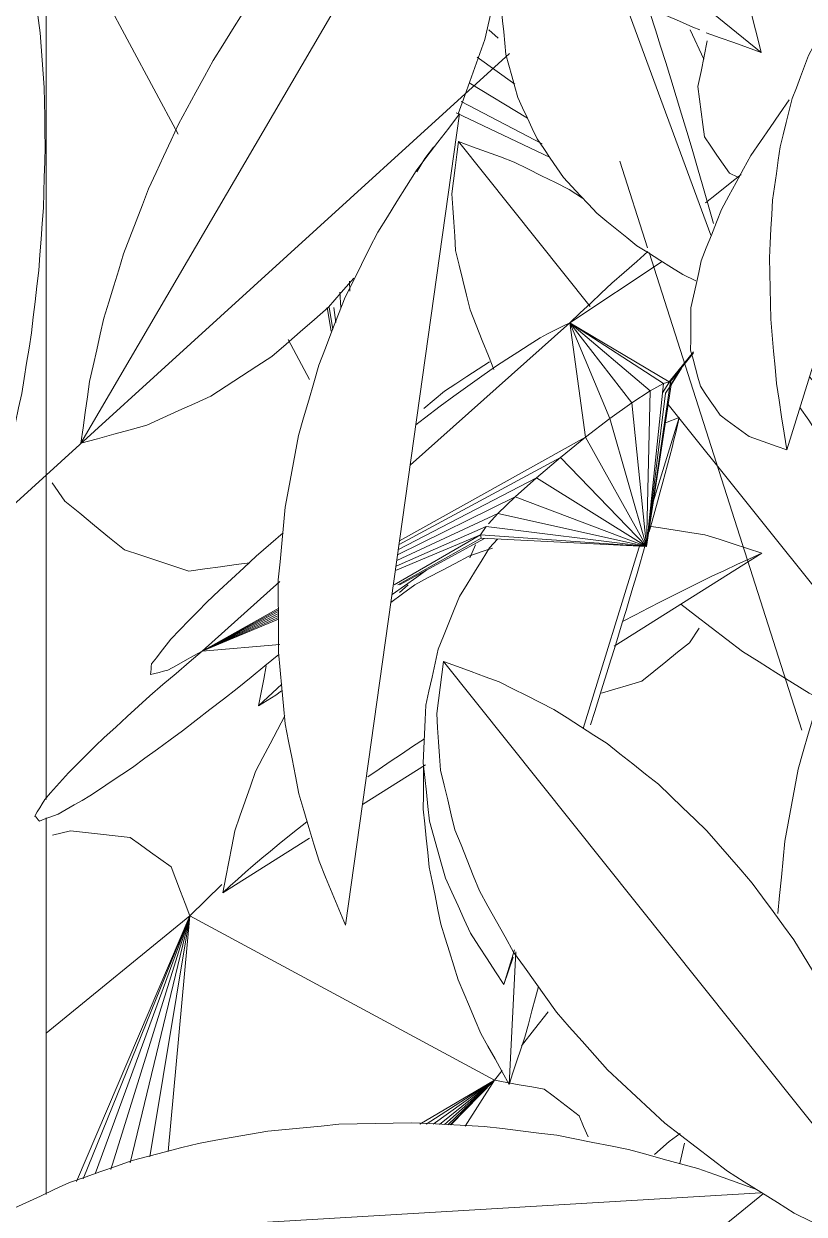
# Model space of a CAD drawing. Header units: metres. Extents: x 13.9 to 26.7, y -0.2 to 3.2.
# Drawn here: x 21.1597 to 21.2129, y 0.6851 to 0.7662 of the extents above; entities that cross this region are included whole.
import ezdxf

# ---------------------------------------------------------------- set-up
doc = ezdxf.new("R2010")
doc.units = ezdxf.units.M
for name, color, linetype, lineweight in [('Importações nas famílias', 10, 'Continuous', 5), ('Quadro estrutural', 7, 'Continuous', 5), ('Vegetação', 7, 'Continuous', 5)]:
    doc.layers.add(name, color=color, linetype=linetype, lineweight=lineweight)

# ---------------------------------------------------------------- blocks, each defined once
blk = doc.blocks.new('Planta_pergolado_12200 - plantas pergolado_skp_Component_12-V2593-Corte 1')
at = {"layer": 'Importações nas famílias'}
for p, q in [((21.185901, 0.728008), (21.18532, 0.727475)), ((21.175717, 0.719761), (21.177298, 0.721232)), ((21.177283, 0.720776), (21.176886, 0.720484))]:
    blk.add_line(p, q, dxfattribs=at)
at = {"layer": 'Importações nas famílias', "flags": 128}
for points in [[(21.188381, 0.741192), (21.18915, 0.741695), (21.189919, 0.742197), (21.190689, 0.7427), (21.191458, 0.743202)], [(21.186974, 0.740026), (21.187677, 0.740609), (21.188381, 0.741192)], [(21.175717, 0.719761), (21.175892, 0.720665), (21.176068, 0.72157), (21.176244, 0.722475)], [(21.176886, 0.720484), (21.176594, 0.720303), (21.176301, 0.720123), (21.176009, 0.719942), (21.175717, 0.719761)]]:
    blk.add_lwpolyline(points, dxfattribs=at)
blk = doc.blocks.new('Planta_pergolado_12200 - plantas pergolado_skp_Component_12-V6-Corte 1')
at = {"layer": 'Importações nas famílias'}
for p, q in [((16.696439, 0.738053), (16.696049, 0.738937)), ((16.693766, 0.702167), (16.6933, 0.711201))]:
    blk.add_line(p, q, dxfattribs=at)
at = {"layer": 'Importações nas famílias', "flags": 128}
for points in [[(16.699607, 0.720923), (16.699606, 0.721908), (16.699605, 0.722893), (16.699605, 0.723854)], [(16.699208, 0.716987), (16.699308, 0.717971), (16.699407, 0.718955), (16.699507, 0.719939), (16.699607, 0.720923)], [(16.698414, 0.713101), (16.698613, 0.714073), (16.698811, 0.715044), (16.69901, 0.716016), (16.699208, 0.716987)], [(16.697233, 0.709308), (16.697528, 0.710257), (16.697824, 0.711205), (16.698119, 0.712153), (16.698414, 0.713101)], [(16.695678, 0.70565), (16.696067, 0.706564), (16.696456, 0.707479), (16.696844, 0.708394), (16.697233, 0.709308)], [(16.691763, 0.708854), (16.691965, 0.708097), (16.692206, 0.707194), (16.692447, 0.706291), (16.692688, 0.705388)], [(16.692688, 0.705388), (16.692957, 0.704583), (16.693227, 0.703778), (16.693497, 0.702972), (16.693766, 0.702167)], [(16.693766, 0.702167), (16.694244, 0.703038), (16.694722, 0.703909), (16.6952, 0.704779), (16.695678, 0.70565)]]:
    blk.add_lwpolyline(points, dxfattribs=at)
blk = doc.blocks.new('Planta_pergolado_12200 - plantas pergolado_skp_Component_16-V2596-Corte 1')
blk.add_blockref('Planta_pergolado_12200 - plantas pergolado_skp_Component_12-V2593-Corte 1', (0, 0))
at = {"extrusion": (0, 0, -1), "zscale": -0.9999999999999996}
blk.add_blockref('Planta_pergolado_12200 - plantas pergolado_skp_Component_12-V6-Corte 1', (-37.88655, -0.008219), dxfattribs=at)
blk = doc.blocks.new('Planta_pergolado_12200 - plantas pergolado_skp_-V2662-Corte 1')
blk.add_blockref('Planta_pergolado_12200 - plantas pergolado_skp_Component_16-V2596-Corte 1', (0, 0))
blk = doc.blocks.new('Planta_pergolado_12200 - plantas pergolado_skp_Component_12-V2664-Corte 1')
at = {"layer": 'Importações nas famílias'}
for p, q in [((21.202611, 0.733664), (21.204388, 0.739405)), ((21.204388, 0.739405), (21.203442, 0.739044)), ((21.202325, 0.731606), (21.202536, 0.732337)), ((21.191989, 0.731124), (21.19146, 0.730523)), ((21.197825, 0.718202), (21.201725, 0.7308)), ((21.198334, 0.718463), (21.198625, 0.719374)), ((21.192428, 0.700767), (21.193158, 0.703126))]:
    blk.add_line(p, q, dxfattribs=at)
at = {"layer": 'Importações nas famílias', "flags": 128}
for points in [[(21.203891, 0.737362), (21.204015, 0.737873), (21.20414, 0.738383), (21.204264, 0.738894), (21.204388, 0.739405)], [(21.203271, 0.734997), (21.203426, 0.735588), (21.203581, 0.73618), (21.203736, 0.736771), (21.203891, 0.737362)], [(21.202536, 0.732337), (21.20272, 0.733002), (21.202903, 0.733667), (21.203087, 0.734332), (21.203271, 0.734997)], [(21.19146, 0.730523), (21.190948, 0.729695), (21.190436, 0.728868), (21.189925, 0.728041), (21.189413, 0.727213)], [(21.201694, 0.729411), (21.201904, 0.730142), (21.202115, 0.730874)], [(21.200754, 0.726251), (21.200989, 0.727041), (21.201224, 0.727831), (21.201459, 0.728621), (21.201694, 0.729411)], [(21.189413, 0.727213), (21.189048, 0.726313), (21.188683, 0.725412), (21.188318, 0.724511), (21.187954, 0.72361)], [(21.199728, 0.722893), (21.199984, 0.723732), (21.200241, 0.724572), (21.200498, 0.725412), (21.200754, 0.726251)], [(21.187954, 0.72361), (21.187744, 0.722656), (21.187535, 0.721703), (21.187326, 0.72075), (21.187117, 0.719796)], [(21.198625, 0.719374), (21.198901, 0.720253), (21.199177, 0.721133), (21.199452, 0.722013), (21.199728, 0.722893)], [(21.187117, 0.719796), (21.187068, 0.718813), (21.187019, 0.717829), (21.18697, 0.716846), (21.186922, 0.715862)], [(21.186922, 0.715862), (21.187035, 0.714872), (21.187148, 0.713882), (21.18726, 0.712891), (21.187373, 0.711901)], [(21.187373, 0.711901), (21.187645, 0.710926), (21.187917, 0.709952), (21.188189, 0.708978), (21.188461, 0.708004)], [(21.188461, 0.708004), (21.188886, 0.707069), (21.18931, 0.706134), (21.189735, 0.705198), (21.190159, 0.704263)], [(21.190159, 0.704263), (21.190726, 0.703389), (21.191293, 0.702515), (21.191861, 0.701641), (21.192428, 0.700767)], [(21.192428, 0.700767), (21.192749, 0.701696), (21.19307, 0.702626)]]:
    blk.add_lwpolyline(points, dxfattribs=at)
blk = doc.blocks.new('Planta_pergolado_12200 - plantas pergolado_skp_Component_12-V2665-Corte 1')
at = {"layer": 'Importações nas famílias'}
for p, q in [((21.199953, 0.723832), (21.21001, 0.730169)), ((21.186213, 0.716994), (21.187014, 0.717512)), ((21.1828, 0.713023), (21.187088, 0.715725)), ((21.173272, 0.70702), (21.17919, 0.710749))]:
    blk.add_line(p, q, dxfattribs=at)
at = {"layer": 'Importações nas famílias', "flags": 128}
for points in [[(21.206124, 0.73142), (21.205115, 0.731573), (21.204106, 0.731725), (21.203098, 0.731878), (21.202302, 0.731998)], [(21.21001, 0.730169), (21.209039, 0.730482), (21.208067, 0.730794), (21.207096, 0.731107), (21.206124, 0.73142)], [(21.191648, 0.730502), (21.191017, 0.730286), (21.190039, 0.729952)], [(21.206608, 0.728584), (21.207459, 0.72898), (21.208309, 0.729377), (21.20916, 0.729773), (21.21001, 0.730169)], [(21.190039, 0.729952), (21.189118, 0.729467), (21.188197, 0.728981), (21.187276, 0.728496), (21.186356, 0.728011)], [(21.203143, 0.726867), (21.204009, 0.727296), (21.204876, 0.727726), (21.205742, 0.728155), (21.206608, 0.728584)], [(21.186356, 0.728011), (21.185513, 0.727385), (21.184737, 0.726809)], [(21.200525, 0.725493), (21.201398, 0.725951), (21.20227, 0.726409), (21.203143, 0.726867)], [(21.1775, 0.719069), (21.177002, 0.718122), (21.176505, 0.717176), (21.176008, 0.716229), (21.17551, 0.715283)], [(21.18317, 0.714916), (21.183931, 0.715435), (21.184692, 0.715955), (21.185452, 0.716474), (21.186213, 0.716994)], [(21.17551, 0.715283), (21.175155, 0.714271), (21.1748, 0.713259), (21.174445, 0.712247), (21.17409, 0.711235)], [(21.177707, 0.710839), (21.178362, 0.711344), (21.179016, 0.711848)], [(21.17409, 0.711235), (21.173886, 0.710181), (21.173681, 0.709127), (21.173477, 0.708073), (21.173272, 0.70702)], [(21.175348, 0.708886), (21.175938, 0.709375), (21.176528, 0.709863), (21.177118, 0.710351), (21.177707, 0.710839)], [(21.173272, 0.70702), (21.173791, 0.707486), (21.17431, 0.707953), (21.174829, 0.70842), (21.175348, 0.708886)]]:
    blk.add_lwpolyline(points, dxfattribs=at)
blk = doc.blocks.new('Planta_pergolado_12200 - plantas pergolado_skp_Component_17-V2666-Corte 1')
at = {"layer": 'Importações nas famílias'}
for p, q in [((21.20691, 0.754634), (21.206181, 0.754027)), ((21.196917, 0.745864), (21.203222, 0.750045)), ((21.196917, 0.745864), (21.186052, 0.736158)), ((21.19799, 0.738058), (21.196917, 0.745864)), ((21.199651, 0.73933), (21.196917, 0.745864)), ((21.201155, 0.74041), (21.196917, 0.745864)), ((21.202399, 0.741226), (21.196917, 0.745864)), ((21.203298, 0.74172), (21.196917, 0.745864)), ((21.203691, 0.741832), (21.196917, 0.745864)), ((21.205354, 0.743888), (21.203691, 0.741832)), ((21.20379, 0.74186), (21.205363, 0.743814)), ((21.203801, 0.741637), (21.204394, 0.742611)), ((21.204528, 0.742777), (21.203843, 0.741637)), ((21.202141, 0.730619), (21.20379, 0.74186)), ((21.202141, 0.730619), (21.203298, 0.74172)), ((21.202141, 0.730619), (21.203843, 0.741637)), ((21.203298, 0.74172), (21.202399, 0.741226)), ((21.203231, 0.741083), (21.203718, 0.741832)), ((21.203691, 0.741832), (21.203298, 0.74172)), ((21.203453, 0.741064), (21.203843, 0.741637)), ((21.203843, 0.741637), (21.20379, 0.74186)), ((21.202399, 0.741226), (21.201155, 0.74041)), ((21.202141, 0.730619), (21.202399, 0.741226)), ((21.202141, 0.730619), (21.203453, 0.741064)), ((21.201155, 0.74041), (21.199651, 0.73933)), ((21.202141, 0.730619), (21.201155, 0.74041)), ((21.199651, 0.73933), (21.19799, 0.738058)), ((21.202141, 0.730619), (21.199651, 0.73933)), ((21.185326, 0.730996), (21.19799, 0.738058)), ((21.196284, 0.736681), (21.19799, 0.738058)), ((21.202141, 0.730619), (21.19799, 0.738058)), ((21.196284, 0.736681), (21.18529, 0.730742)), ((21.19465, 0.735293), (21.196284, 0.736681)), ((21.202141, 0.730619), (21.196284, 0.736681)), ((21.19465, 0.735293), (21.185245, 0.730421)), ((21.193198, 0.733989), (21.19465, 0.735293)), ((21.202141, 0.730619), (21.19465, 0.735293)), ((21.185193, 0.730049), (21.193198, 0.733989)), ((21.192029, 0.732857), (21.193198, 0.733989)), ((21.202141, 0.730619), (21.193198, 0.733989)), ((21.185138, 0.729655), (21.192029, 0.732857)), ((21.191384, 0.732152), (21.192029, 0.732857)), ((21.202141, 0.730619), (21.192029, 0.732857)), ((21.191222, 0.731975), (21.185086, 0.729285)), ((21.191222, 0.731975), (21.190831, 0.731402)), ((21.191222, 0.731975), (21.202141, 0.730619)), ((21.190831, 0.731402), (21.184951, 0.728008)), ((21.190831, 0.731402), (21.185044, 0.728988)), ((21.185196, 0.728008), (21.190884, 0.731179)), ((21.185328, 0.728008), (21.191101, 0.731168)), ((21.202141, 0.730619), (21.190831, 0.731402)), ((21.190831, 0.731402), (21.190884, 0.731179)), ((21.202141, 0.730619), (21.190884, 0.731179)), ((21.177172, 0.728227), (21.171873, 0.723493)), ((21.171873, 0.723493), (21.177087, 0.726401)), ((21.177083, 0.726308), (21.171873, 0.723493)), ((21.177078, 0.72619), (21.171873, 0.723493)), ((21.171873, 0.723493), (21.177071, 0.726052)), ((21.171873, 0.723493), (21.177063, 0.725904)), ((21.177068, 0.72577), (21.171873, 0.723493)), ((21.177073, 0.725662), (21.171873, 0.723493)), ((21.177155, 0.723941), (21.171873, 0.723493))]:
    blk.add_line(p, q, dxfattribs=at)
at = {"layer": 'Importações nas famílias', "flags": 128}
for points in [[(21.208602, 0.755971), (21.207854, 0.75538), (21.20691, 0.754634)], [(21.202249, 0.750713), (21.201488, 0.750045), (21.200636, 0.749297), (21.199783, 0.748549)], [(21.199783, 0.748549), (21.199067, 0.747878), (21.19835, 0.747207), (21.197634, 0.746535), (21.196917, 0.745864)], [(21.196917, 0.745864), (21.196413, 0.745609), (21.19591, 0.745354), (21.195406, 0.745099), (21.194903, 0.744844)], [(21.194903, 0.744844), (21.194145, 0.744356), (21.193387, 0.743867), (21.192629, 0.743379), (21.191871, 0.742891)], [(21.191871, 0.742891), (21.190923, 0.742211), (21.189975, 0.741531), (21.189028, 0.740852), (21.18808, 0.740172)], [(21.18808, 0.740172), (21.187024, 0.739359), (21.186438, 0.738908)], [(21.177395, 0.731543), (21.176552, 0.730814), (21.175551, 0.729948)], [(21.175551, 0.729948), (21.174708, 0.729167), (21.173866, 0.728386), (21.173024, 0.727605), (21.172182, 0.726824)], [(21.18483, 0.727334), (21.185664, 0.727933), (21.186498, 0.728532), (21.187175, 0.729019)], [(21.172182, 0.726824), (21.17157, 0.726195), (21.170959, 0.725566), (21.170348, 0.724937), (21.169736, 0.724308)], [(21.169736, 0.724308), (21.169408, 0.723884), (21.16908, 0.723461), (21.168752, 0.723037), (21.168424, 0.722614)], [(21.171873, 0.723493), (21.170982, 0.722729), (21.170092, 0.721964), (21.169201, 0.7212), (21.168311, 0.720436)], [(21.16954, 0.722188), (21.170123, 0.722514), (21.170706, 0.72284), (21.171289, 0.723167), (21.171873, 0.723493)], [(21.174264, 0.720941), (21.175207, 0.72171), (21.17615, 0.722479), (21.177093, 0.723248)], [(21.168424, 0.722614), (21.168407, 0.722432), (21.16839, 0.72225), (21.168373, 0.722068), (21.168356, 0.721886)], [(21.168356, 0.721886), (21.168652, 0.721962), (21.168948, 0.722037), (21.169244, 0.722112), (21.16954, 0.722188)], [(21.168311, 0.720436), (21.167533, 0.719728), (21.166756, 0.71902), (21.165979, 0.718312), (21.165201, 0.717605)], [(21.170539, 0.718058), (21.171471, 0.718779), (21.172402, 0.7195), (21.173333, 0.72022), (21.174264, 0.720941)], [(21.167115, 0.715563), (21.167971, 0.716187), (21.168827, 0.716811), (21.169683, 0.717434), (21.170539, 0.718058)], [(21.165201, 0.717605), (21.16459, 0.717002), (21.163979, 0.716399), (21.163368, 0.715796), (21.162757, 0.715193)], [(21.164226, 0.713626), (21.164948, 0.71411), (21.16567, 0.714595), (21.166393, 0.715079), (21.167115, 0.715563)], [(21.162757, 0.715193), (21.162354, 0.714736), (21.16195, 0.714279), (21.161547, 0.713822), (21.161144, 0.713364)], [(21.161144, 0.713364), (21.160976, 0.713084), (21.160808, 0.712804), (21.16064, 0.712524), (21.160472, 0.712244)], [(21.162067, 0.71238), (21.162607, 0.712691), (21.163146, 0.713003), (21.163686, 0.713315), (21.164226, 0.713626)], [(21.160472, 0.712244), (21.16055, 0.71216), (21.160629, 0.712076), (21.160708, 0.711992), (21.160786, 0.711908)], [(21.160786, 0.711908), (21.161107, 0.712026), (21.161427, 0.712144), (21.161747, 0.712262), (21.162067, 0.71238)]]:
    blk.add_lwpolyline(points, dxfattribs=at)
blk = doc.blocks.new('Planta_pergolado_12200 - plantas pergolado_skp_Component_16-V2667-Corte 1')
for name in ['Planta_pergolado_12200 - plantas pergolado_skp_Component_17-V2666-Corte 1', 'Planta_pergolado_12200 - plantas pergolado_skp_Component_12-V2664-Corte 1', 'Planta_pergolado_12200 - plantas pergolado_skp_Component_12-V2665-Corte 1']:
    blk.add_blockref(name, (0, 0))
blk = doc.blocks.new('Planta_pergolado_12200 - plantas pergolado_skp_Component_12-V91-Corte 1')
at = {"layer": 'Importações nas famílias'}
blk.add_line((16.655424, 0.411271), (16.644579, 0.446237), dxfattribs=at)
at = {"layer": 'Importações nas famílias', "flags": 128}
for points in [[(16.646894, 0.445563), (16.646315, 0.445731), (16.645736, 0.4459), (16.645158, 0.446068), (16.644579, 0.446237)], [(16.649009, 0.444402), (16.64848, 0.444692), (16.647951, 0.444982), (16.647422, 0.445272), (16.646894, 0.445563)], [(16.650902, 0.442768), (16.650429, 0.443176), (16.649955, 0.443585), (16.649482, 0.443993), (16.649009, 0.444402)], [(16.652551, 0.440678), (16.652139, 0.4412), (16.651726, 0.441723), (16.651314, 0.442245), (16.650902, 0.442768)], [(16.653938, 0.438156), (16.653592, 0.438786), (16.653245, 0.439417), (16.652898, 0.440047), (16.652551, 0.440678)], [(16.655048, 0.43523), (16.654771, 0.435961), (16.654493, 0.436693), (16.654216, 0.437424), (16.653938, 0.438156)], [(16.655869, 0.431932), (16.655664, 0.432756), (16.655459, 0.433581), (16.655254, 0.434405), (16.655048, 0.43523)], [(16.655259, 0.435133), (16.655909, 0.434186), (16.65656, 0.433239), (16.657211, 0.432292), (16.657862, 0.431345)], [(16.65639, 0.428299), (16.65626, 0.429207), (16.65613, 0.430116), (16.655999, 0.431024), (16.655869, 0.431932)], [(16.657862, 0.431345), (16.658365, 0.430424), (16.658868, 0.429503), (16.659372, 0.428582), (16.659875, 0.427661)], [(16.656607, 0.424372), (16.656553, 0.425354), (16.656499, 0.426335), (16.656445, 0.427317), (16.65639, 0.428299)], [(16.659875, 0.427661), (16.660219, 0.426788), (16.660563, 0.425915), (16.660907, 0.425041), (16.661251, 0.424168)], [(16.656517, 0.420193), (16.65654, 0.421238), (16.656562, 0.422282), (16.656585, 0.423327), (16.656607, 0.424372)], [(16.661251, 0.424168), (16.661427, 0.423363), (16.661604, 0.422558), (16.66178, 0.421753), (16.661957, 0.420949)], [(16.661957, 0.420949), (16.661962, 0.420231), (16.661967, 0.419513), (16.661972, 0.418795), (16.661977, 0.418077)], [(16.656122, 0.41581), (16.656221, 0.416906), (16.656319, 0.418002), (16.656418, 0.419097), (16.656517, 0.420193)], [(16.661977, 0.418077), (16.66181, 0.417464), (16.661643, 0.41685), (16.661477, 0.416236), (16.66131, 0.415622)], [(16.655424, 0.411271), (16.655598, 0.412406), (16.655773, 0.413541), (16.655947, 0.414675), (16.656122, 0.41581)], [(16.66131, 0.415622), (16.660975, 0.415127), (16.660641, 0.414631), (16.660307, 0.414136), (16.659972, 0.41364)], [(16.659972, 0.41364), (16.659478, 0.413275), (16.658983, 0.412909), (16.658489, 0.412544), (16.657995, 0.412179)], [(16.657995, 0.412179), (16.657352, 0.411952), (16.656709, 0.411725), (16.656067, 0.411498), (16.655424, 0.411271)]]:
    blk.add_lwpolyline(points, dxfattribs=at)
blk = doc.blocks.new('Planta_pergolado_12200 - plantas pergolado_skp_Component_12-V120-Corte 1')
at = {"layer": 'Importações nas famílias'}
for p, q in [((16.76174, 0.54375), (16.75397, 0.599034)), ((16.755746, 0.596755), (16.756338, 0.595996)), ((16.756338, 0.595996), (16.75688, 0.595076))]:
    blk.add_line(p, q, dxfattribs=at)
at = {"layer": 'Importações nas famílias', "flags": 128}
for points in [[(16.756939, 0.59516), (16.756196, 0.596129), (16.755454, 0.597097), (16.754712, 0.598065), (16.75397, 0.599034)], [(16.759547, 0.590984), (16.758895, 0.592028), (16.758243, 0.593072), (16.757591, 0.594116), (16.756939, 0.59516)], [(16.761766, 0.586552), (16.761211, 0.58766), (16.760656, 0.588768), (16.760102, 0.589876), (16.759547, 0.590984)], [(16.763571, 0.581913), (16.763119, 0.583073), (16.762668, 0.584232), (16.762217, 0.585392), (16.761766, 0.586552)], [(16.764941, 0.577118), (16.764599, 0.578317), (16.764256, 0.579516), (16.763913, 0.580714), (16.763571, 0.581913)], [(16.765863, 0.572222), (16.765632, 0.573446), (16.765402, 0.57467), (16.765172, 0.575894), (16.764941, 0.577118)], [(16.766324, 0.567278), (16.766209, 0.568514), (16.766094, 0.56975), (16.765978, 0.570986), (16.765863, 0.572222)], [(16.766322, 0.562341), (16.766322, 0.563575), (16.766323, 0.56481), (16.766324, 0.566044), (16.766324, 0.567278)], [(16.765854, 0.557466), (16.765971, 0.558685), (16.766088, 0.559904), (16.766205, 0.561123), (16.766322, 0.562341)], [(16.764927, 0.552708), (16.765159, 0.553898), (16.76539, 0.555087), (16.765622, 0.556277), (16.765854, 0.557466)], [(16.76355, 0.548119), (16.763895, 0.549266), (16.764239, 0.550413), (16.764583, 0.551561), (16.764927, 0.552708)], [(16.76174, 0.54375), (16.762193, 0.544842), (16.762645, 0.545934), (16.763098, 0.547027), (16.76355, 0.548119)]]:
    blk.add_lwpolyline(points, dxfattribs=at)
blk = doc.blocks.new('Planta_pergolado_12200 - plantas pergolado_skp_Component_12-V94-Corte 1')
at = {"layer": 'Importações nas famílias'}
for p, q in [((16.660592, 0.425915), (16.666994, 0.44325)), ((16.661615, 0.422804), (16.662495, 0.423227))]:
    blk.add_line(p, q, dxfattribs=at)
at = {"layer": 'Importações nas famílias', "flags": 128}
for points in [[(16.66562, 0.44369), (16.665389, 0.442996), (16.665057, 0.442001), (16.664726, 0.441007)], [(16.674859, 0.44128), (16.674803, 0.44206), (16.674747, 0.44284)], [(16.664726, 0.441007), (16.664376, 0.439896), (16.664025, 0.438786), (16.663674, 0.437675), (16.663323, 0.436565)], [(16.674565, 0.43823), (16.674638, 0.438992), (16.674712, 0.439755), (16.674785, 0.440517), (16.674859, 0.44128)], [(16.673756, 0.435285), (16.673958, 0.436021), (16.67416, 0.436757), (16.674363, 0.437494), (16.674565, 0.43823)], [(16.663323, 0.436565), (16.662961, 0.435364), (16.662599, 0.434164), (16.662236, 0.432963), (16.661874, 0.431763)], [(16.672441, 0.432479), (16.67277, 0.43318), (16.673098, 0.433882), (16.673427, 0.434584), (16.673756, 0.435285)], [(16.670635, 0.429841), (16.671086, 0.430501), (16.671538, 0.43116), (16.671989, 0.431819), (16.672441, 0.432479)], [(16.661874, 0.431763), (16.661509, 0.430501), (16.661144, 0.429238), (16.660778, 0.427976), (16.660413, 0.426714)], [(16.668357, 0.427403), (16.668926, 0.428012), (16.669496, 0.428622), (16.670065, 0.429232), (16.670635, 0.429841)], [(16.665634, 0.425189), (16.666315, 0.425743), (16.666995, 0.426296), (16.667676, 0.426849), (16.668357, 0.427403)], [(16.662495, 0.423227), (16.663279, 0.423717), (16.664064, 0.424208), (16.664849, 0.424699), (16.665634, 0.425189)]]:
    blk.add_lwpolyline(points, dxfattribs=at)
blk = doc.blocks.new('Planta_pergolado_12200 - plantas pergolado_skp_Component_16-V2713-Corte 1')
at = {"extrusion": (0, 0, -1)}
for name, p, zscale in [('Planta_pergolado_12200 - plantas pergolado_skp_Component_12-V91-Corte 1', (-37.867133, 0.325921), -0.9999999999999998), ('Planta_pergolado_12200 - plantas pergolado_skp_Component_12-V94-Corte 1', (-37.867133, 0.325921), -1), ('Planta_pergolado_12200 - plantas pergolado_skp_Component_12-V120-Corte 1', (-37.943386, 0.161062), -0.9999999999999998)]:
    blk.add_blockref(name, p, dxfattribs=dict(at, zscale=zscale))
blk = doc.blocks.new('Planta_pergolado_12200 - plantas pergolado_skp_Component_12-V98-Corte 1')
at = {"layer": 'Importações nas famílias'}
blk.add_line((16.678816, 0.396861), (16.645521, 0.355143), dxfattribs=at)
at = {"layer": 'Importações nas famílias', "flags": 128}
for points in [[(16.678816, 0.396861), (16.677868, 0.396513), (16.67692, 0.396165), (16.675971, 0.395818), (16.675023, 0.39547)], [(16.679279, 0.393304), (16.679163, 0.394193), (16.679047, 0.395083), (16.678932, 0.395972), (16.678816, 0.396861)], [(16.675023, 0.39547), (16.67409, 0.395001), (16.673157, 0.394533), (16.672224, 0.394064), (16.671291, 0.393596)], [(16.671291, 0.393596), (16.670383, 0.393012), (16.669476, 0.392428), (16.668568, 0.391844), (16.667661, 0.39126)], [(16.679018, 0.389452), (16.679083, 0.390415), (16.679148, 0.391378), (16.679213, 0.392341), (16.679279, 0.393304)], [(16.667661, 0.39126), (16.666789, 0.390567), (16.665917, 0.389873), (16.665045, 0.38918), (16.664173, 0.388487)], [(16.678039, 0.385394), (16.678283, 0.386408), (16.678528, 0.387423), (16.678773, 0.388437), (16.679018, 0.389452)], [(16.664173, 0.388487), (16.663346, 0.387693), (16.662519, 0.386899), (16.661692, 0.386104), (16.660866, 0.38531)], [(16.676365, 0.381225), (16.676784, 0.382267), (16.677202, 0.383309), (16.67762, 0.384352), (16.678039, 0.385394)], [(16.660866, 0.38531), (16.660093, 0.384423), (16.659321, 0.383536), (16.658549, 0.382649), (16.657776, 0.381762)], [(16.657776, 0.381762), (16.657067, 0.380793), (16.656358, 0.379823), (16.655648, 0.378854), (16.654939, 0.377884)], [(16.674036, 0.377045), (16.674619, 0.37809), (16.675201, 0.379135), (16.675783, 0.38018), (16.676365, 0.381225)], [(16.654939, 0.377884), (16.654301, 0.376843), (16.653662, 0.375801), (16.653024, 0.37476), (16.652385, 0.373718)], [(16.671107, 0.372949), (16.671839, 0.373973), (16.672571, 0.374997), (16.673304, 0.376021), (16.674036, 0.377045)], [(16.652385, 0.373718), (16.651825, 0.372617), (16.651265, 0.371515), (16.650704, 0.370413), (16.650144, 0.369312)], [(16.667645, 0.369036), (16.66851, 0.370014), (16.669376, 0.370993), (16.670241, 0.371971), (16.671107, 0.372949)], [(16.650144, 0.369312), (16.649667, 0.368162), (16.649191, 0.367012), (16.648715, 0.365862), (16.648239, 0.364712)], [(16.663732, 0.365396), (16.66471, 0.366306), (16.665688, 0.367216), (16.666666, 0.368126), (16.667645, 0.369036)], [(16.65946, 0.362115), (16.660528, 0.362936), (16.661596, 0.363756), (16.662664, 0.364576), (16.663732, 0.365396)], [(16.648239, 0.364712), (16.647852, 0.363527), (16.647466, 0.362342), (16.647079, 0.361157), (16.646692, 0.359972)], [(16.65493, 0.35927), (16.656062, 0.359982), (16.657195, 0.360693), (16.658327, 0.361404), (16.65946, 0.362115)], [(16.646692, 0.359972), (16.646399, 0.358765), (16.646106, 0.357558), (16.645813, 0.356351), (16.645521, 0.355143)], [(16.650246, 0.356928), (16.651417, 0.357514), (16.652588, 0.358099), (16.653759, 0.358685), (16.65493, 0.35927)], [(16.645521, 0.355143), (16.646702, 0.35559), (16.647883, 0.356036), (16.649065, 0.356482), (16.650246, 0.356928)]]:
    blk.add_lwpolyline(points, dxfattribs=at)
blk = doc.blocks.new('Planta_pergolado_12200 - plantas pergolado_skp_Component_16-V2715-Corte 1')
at = {"extrusion": (0, 0, -1), "zscale": -1}
blk.add_blockref('Planta_pergolado_12200 - plantas pergolado_skp_Component_12-V98-Corte 1', (-37.867133, 0.325921), dxfattribs=at)
blk = doc.blocks.new('Planta_pergolado_12200 - plantas pergolado_skp_-V2728-Corte 1')
for name in ['Planta_pergolado_12200 - plantas pergolado_skp_Component_16-V2713-Corte 1', 'Planta_pergolado_12200 - plantas pergolado_skp_Component_16-V2715-Corte 1']:
    blk.add_blockref(name, (0, 0))
blk = doc.blocks.new('Planta_pergolado_12200 - plantas pergolado_skp_-V2729-Corte 1')
at = {"layer": 'Importações nas famílias'}
for p, q in [((21.200338, 0.756867), (21.202229, 0.750959)), ((21.202324, 0.750659), (21.212745, 0.718099))]:
    blk.add_line(p, q, dxfattribs=at)
for name in ['Planta_pergolado_12200 - plantas pergolado_skp_-V2728-Corte 1', 'Planta_pergolado_12200 - plantas pergolado_skp_Component_16-V2667-Corte 1']:
    blk.add_blockref(name, (0, 0))
blk = doc.blocks.new('Planta_pergolado_12200 - plantas pergolado_skp_-V2968-Corte 1')
for name in ['Planta_pergolado_12200 - plantas pergolado_skp_-V2729-Corte 1', 'Planta_pergolado_12200 - plantas pergolado_skp_-V2662-Corte 1']:
    blk.add_blockref(name, (0, 0))
blk = doc.blocks.new('Planta_pergolado_12200 - plantas pergolado_skp_Component_12-V21-Corte 1')
at = {"layer": 'Importações nas famílias'}
for p, q in [((16.649145, 0.590439), (16.648232, 0.59067)), ((16.650005, 0.590118), (16.649145, 0.590439)), ((16.650103, 0.58411), (16.645788, 0.588124)), ((16.666393, 0.567986), (16.666968, 0.567497)), ((16.671691, 0.564028), (16.666857, 0.568525))]:
    blk.add_line(p, q, dxfattribs=at)
at = {"layer": 'Importações nas famílias', "flags": 128}
for points in [[(16.645826, 0.587569), (16.646541, 0.586826), (16.647257, 0.586082)], [(16.647257, 0.586082), (16.648005, 0.585324), (16.648753, 0.584566), (16.649501, 0.583808), (16.650156, 0.583144)], [(16.670989, 0.567647), (16.670714, 0.56852), (16.670439, 0.569394), (16.670165, 0.570267)], [(16.666968, 0.567497), (16.66746, 0.567102), (16.667952, 0.566707), (16.668443, 0.566312), (16.668935, 0.565917)], [(16.671691, 0.564028), (16.671515, 0.564933), (16.67134, 0.565838), (16.671164, 0.566742), (16.670989, 0.567647)], [(16.668935, 0.565917), (16.669332, 0.565626), (16.669728, 0.565335), (16.670125, 0.565043), (16.670522, 0.564752)], [(16.670522, 0.564752), (16.670814, 0.564571), (16.671106, 0.56439), (16.671399, 0.564209), (16.671691, 0.564028)]]:
    blk.add_lwpolyline(points, dxfattribs=at)
blk = doc.blocks.new('Planta_pergolado_12200 - plantas pergolado_skp_Component_12-V530-Corte 1')
at = {"layer": 'Importações nas famílias'}
blk.add_line((16.729847, 0.738499), (16.727956, 0.775161), dxfattribs=at)
at = {"layer": 'Importações nas famílias', "flags": 128}
for points in [[(16.726471, 0.778672), (16.726316, 0.777949), (16.72616, 0.777216)], [(16.72616, 0.777216), (16.726047, 0.776373), (16.725934, 0.775529), (16.725822, 0.774686), (16.725709, 0.773843)], [(16.725709, 0.773843), (16.725643, 0.77291), (16.725577, 0.771976), (16.725511, 0.771042), (16.725445, 0.770109)], [(16.725445, 0.770109), (16.725427, 0.769107), (16.725409, 0.768104), (16.725391, 0.767102), (16.725373, 0.7661)], [(16.735283, 0.765099), (16.735083, 0.766055), (16.734884, 0.76701), (16.734684, 0.767966)], [(16.725373, 0.7661), (16.725403, 0.765053), (16.725434, 0.764005), (16.725465, 0.762958), (16.725495, 0.761911)], [(16.735685, 0.761196), (16.735584, 0.762172), (16.735484, 0.763148), (16.735383, 0.764124), (16.735283, 0.765099)], [(16.725495, 0.761911), (16.725574, 0.760843), (16.725652, 0.759776), (16.725731, 0.758708), (16.725809, 0.75764)], [(16.735687, 0.757255), (16.735687, 0.75824), (16.735686, 0.759226), (16.735686, 0.760211), (16.735685, 0.761196)], [(16.725809, 0.75764), (16.725934, 0.756577), (16.726058, 0.755514), (16.726183, 0.754451), (16.726307, 0.753387)], [(16.735289, 0.75332), (16.735389, 0.754303), (16.735488, 0.755287), (16.735588, 0.756271), (16.735687, 0.757255)], [(16.726307, 0.753387), (16.726475, 0.752354), (16.726642, 0.75132), (16.72681, 0.750286), (16.726977, 0.749253)], [(16.734495, 0.749434), (16.734694, 0.750405), (16.734892, 0.751377), (16.735091, 0.752348), (16.735289, 0.75332)], [(16.726977, 0.749253), (16.727184, 0.748273), (16.727391, 0.747293), (16.727597, 0.746313), (16.727804, 0.745333)], [(16.733314, 0.745641), (16.733609, 0.746589), (16.733904, 0.747537), (16.7342, 0.748485), (16.734495, 0.749434)], [(16.731759, 0.741982), (16.732148, 0.742897), (16.732536, 0.743811), (16.732925, 0.744726), (16.733314, 0.745641)], [(16.727804, 0.745333), (16.728045, 0.74443), (16.728286, 0.743527), (16.728527, 0.742624), (16.728768, 0.74172)], [(16.728768, 0.74172), (16.729038, 0.740915), (16.729308, 0.74011), (16.729577, 0.739305), (16.729847, 0.738499)], [(16.729847, 0.738499), (16.730325, 0.73937), (16.730803, 0.740241), (16.731281, 0.741112), (16.731759, 0.741982)]]:
    blk.add_lwpolyline(points, dxfattribs=at)
blk = doc.blocks.new('Planta_pergolado_12200 - plantas pergolado_skp_Component_12-V2980-Corte 1')
at = {"layer": 'Importações nas famílias'}
blk.add_line((21.20996, 0.764276), (21.203672, 0.769404), dxfattribs=at)
at = {"layer": 'Importações nas famílias', "flags": 128}
for points in [[(21.186874, 0.777583), (21.186278, 0.778191), (21.185682, 0.778799)], [(21.207459, 0.772428), (21.20783, 0.771422), (21.208202, 0.770416), (21.208574, 0.76941), (21.208945, 0.768403)], [(21.208945, 0.768403), (21.209199, 0.767371), (21.209453, 0.76634), (21.209707, 0.765308), (21.20996, 0.764276)], [(21.205781, 0.765815), (21.205315, 0.766015), (21.204402, 0.766406), (21.203489, 0.766797), (21.202576, 0.767188)], [(21.20996, 0.764276), (21.209027, 0.764613), (21.208094, 0.76495), (21.207161, 0.765287), (21.206228, 0.765624)]]:
    blk.add_lwpolyline(points, dxfattribs=at)
blk = doc.blocks.new('Planta_pergolado_12200 - plantas pergolado_skp_Component_16-V2981-Corte 1')
at = {"extrusion": (0, 0, -1)}
for name, p, zscale in [('Planta_pergolado_12200 - plantas pergolado_skp_Component_12-V21-Corte 1', (-37.811327, 0.192065), -0.9999999999999997), ('Planta_pergolado_12200 - plantas pergolado_skp_Component_12-V530-Corte 1', (-37.88655, -0.008219), -0.9999999999999999)]:
    blk.add_blockref(name, p, dxfattribs=dict(at, zscale=zscale))
blk.add_blockref('Planta_pergolado_12200 - plantas pergolado_skp_Component_12-V2980-Corte 1', (0, 0))
blk = doc.blocks.new('Planta_pergolado_12200 - plantas pergolado_skp_Component_12-V577-Corte 1')
at = {"layer": 'Importações nas famílias'}
for p, q in [((16.682863, 0.698294), (16.68211, 0.698823)), ((16.68385, 0.697398), (16.682863, 0.698294))]:
    blk.add_line(p, q, dxfattribs=at)
blk = doc.blocks.new('Planta_pergolado_12200 - plantas pergolado_skp_Component_17-V3012-Corte 1')
at = {"layer": 'Importações nas famílias'}
for p, q in [((21.161666, 0.710953), (21.162911, 0.711233)), ((21.161243, 0.697439), (21.171038, 0.705438)), ((21.171038, 0.705438), (21.163299, 0.687342)), ((21.163767, 0.687531), (21.171038, 0.705438)), ((21.164579, 0.687858), (21.171038, 0.705438)), ((21.171038, 0.705438), (21.165648, 0.688164)), ((21.171038, 0.705438), (21.166955, 0.688621)), ((21.168309, 0.689033), (21.171038, 0.705438)), ((21.169561, 0.68939), (21.171038, 0.705438)), ((21.191786, 0.694245), (21.171038, 0.705438)), ((21.192312, 0.694914), (21.191786, 0.694245)), ((21.186711, 0.691252), (21.191786, 0.694245)), ((21.191786, 0.694245), (21.187135, 0.691246)), ((21.191786, 0.694245), (21.187604, 0.691239)), ((21.191786, 0.694245), (21.188038, 0.691233)), ((21.191786, 0.694245), (21.188386, 0.691228)), ((21.191786, 0.694245), (21.188614, 0.691207)), ((21.191786, 0.694245), (21.18877, 0.691211)), ((21.191786, 0.694245), (21.188812, 0.691208)), ((21.191786, 0.694245), (21.189797, 0.691122))]:
    blk.add_line(p, q, dxfattribs=at)
at = {"layer": 'Importações nas famílias', "flags": 128}
for points in [[(21.162911, 0.711233), (21.163925, 0.711119), (21.16494, 0.711006), (21.165954, 0.710892), (21.166968, 0.710779)], [(21.166968, 0.710779), (21.167665, 0.710282), (21.168362, 0.709785), (21.16906, 0.709287), (21.169757, 0.70879)], [(21.169757, 0.70879), (21.170077, 0.707952), (21.170398, 0.707114), (21.170718, 0.706276), (21.171038, 0.705438)], [(21.171038, 0.705438), (21.172129, 0.706505), (21.17322, 0.707572)], [(21.195442, 0.698894), (21.194528, 0.697732), (21.193632, 0.696592)], [(21.191786, 0.694245), (21.192636, 0.694091), (21.193485, 0.693936), (21.194335, 0.693782), (21.195185, 0.693628)], [(21.195185, 0.693628), (21.195781, 0.693176), (21.196377, 0.692723), (21.196972, 0.692271), (21.197568, 0.691819)], [(21.197568, 0.691819), (21.197868, 0.691099), (21.198169, 0.69038)]]:
    blk.add_lwpolyline(points, dxfattribs=at)
blk = doc.blocks.new('Planta_pergolado_12200 - plantas pergolado_skp_Component_16-V3013-Corte 1')
blk.add_blockref('Planta_pergolado_12200 - plantas pergolado_skp_Component_17-V3012-Corte 1', (0, 0))
at = {"extrusion": (0, 0, -1), "zscale": -0.9999999999999994}
blk.add_blockref('Planta_pergolado_12200 - plantas pergolado_skp_Component_12-V577-Corte 1', (-37.88655, -0.008219), dxfattribs=at)
blk = doc.blocks.new('Planta_pergolado_12200 - plantas pergolado_skp_Component_12-V595-Corte 1')
at = {"layer": 'Importações nas famílias'}
for p, q in [((16.665287, 0.729915), (16.663086, 0.745573)), ((16.664862, 0.743295), (16.665454, 0.742535)), ((16.665454, 0.742535), (16.665997, 0.741616)), ((16.668141, 0.70961), (16.665912, 0.725464))]:
    blk.add_line(p, q, dxfattribs=at)
at = {"layer": 'Importações nas famílias', "flags": 128}
for points in [[(16.666055, 0.7417), (16.665313, 0.742668), (16.66457, 0.743637), (16.663828, 0.744605), (16.663086, 0.745573)], [(16.668011, 0.738568), (16.667359, 0.739612), (16.666707, 0.740656), (16.666055, 0.7417)], [(16.674058, 0.723658), (16.673715, 0.724857), (16.673372, 0.726055), (16.67303, 0.727254), (16.672687, 0.728452)], [(16.674979, 0.718762), (16.674749, 0.719986), (16.674518, 0.72121), (16.674288, 0.722434), (16.674058, 0.723658)], [(16.675441, 0.713818), (16.675325, 0.715054), (16.67521, 0.71629), (16.675094, 0.717526), (16.674979, 0.718762)]]:
    blk.add_lwpolyline(points, dxfattribs=at)
blk = doc.blocks.new('Planta_pergolado_12200 - plantas pergolado_skp_Component_17-V3025-Corte 1')
at = {"layer": 'Importações nas famílias'}
blk.add_line((21.208384, 0.755773), (21.207798, 0.756052), dxfattribs=at)
at = {"layer": 'Importações nas famílias', "flags": 128}
for points in [[(21.20566, 0.761952), (21.205865, 0.762991), (21.20607, 0.76403), (21.206275, 0.765068)], [(21.206109, 0.758523), (21.205997, 0.75938), (21.205884, 0.760237), (21.205772, 0.761095), (21.20566, 0.761952)], [(21.207798, 0.756052), (21.207376, 0.75667), (21.206954, 0.757288), (21.206532, 0.757905), (21.206109, 0.758523)]]:
    blk.add_lwpolyline(points, dxfattribs=at)
blk = doc.blocks.new('Planta_pergolado_12200 - plantas pergolado_skp_Component_16-V3026-Corte 1')
blk.add_blockref('Planta_pergolado_12200 - plantas pergolado_skp_Component_17-V3025-Corte 1', (0, 0))
at = {"extrusion": (0, 0, -1), "zscale": -0.9999999999999999}
blk.add_blockref('Planta_pergolado_12200 - plantas pergolado_skp_Component_12-V595-Corte 1', (-37.88655, -0.008219), dxfattribs=at)
blk = doc.blocks.new('Planta_pergolado_12200 - plantas pergolado_skp_-V3033-Corte 1')
at = {"layer": 'Importações nas famílias'}
blk.add_line((21.192825, 0.764209), (21.157242, 0.731844), dxfattribs=at)
for name in ['Planta_pergolado_12200 - plantas pergolado_skp_Component_16-V3026-Corte 1', 'Planta_pergolado_12200 - plantas pergolado_skp_Component_16-V3013-Corte 1']:
    blk.add_blockref(name, (0, 0))
blk = doc.blocks.new('Planta_pergolado_12200 - plantas pergolado_skp_-V3034-Corte 1')
for name in ['Planta_pergolado_12200 - plantas pergolado_skp_-V3033-Corte 1', 'Planta_pergolado_12200 - plantas pergolado_skp_Component_16-V2981-Corte 1']:
    blk.add_blockref(name, (0, 0))
blk = doc.blocks.new('Planta_pergolado_12200 - plantas pergolado_skp_Component_12-V585-Corte 1')
at = {"layer": 'Importações nas famílias'}
for p, q in [((16.677786, 0.432285), (16.668823, 0.421056)), ((16.670261, 0.429019), (16.669353, 0.428435)), ((16.663496, 0.41438), (16.64449, 0.390567)), ((16.654529, 0.414156), (16.653909, 0.413308))]:
    blk.add_line(p, q, dxfattribs=at)
at = {"layer": 'Importações nas famílias', "flags": 128}
for points in [[(16.677786, 0.432285), (16.676837, 0.431937), (16.675889, 0.431589), (16.674941, 0.431241), (16.673993, 0.430894)], [(16.678248, 0.428728), (16.678133, 0.429617), (16.678017, 0.430506), (16.677901, 0.431396), (16.677786, 0.432285)], [(16.673993, 0.430894), (16.67306, 0.430425), (16.672127, 0.429957), (16.671194, 0.429488), (16.670261, 0.429019)], [(16.677987, 0.424875), (16.678052, 0.425839), (16.678118, 0.426802), (16.678183, 0.427765), (16.678248, 0.428728)], [(16.677008, 0.420817), (16.677253, 0.421832), (16.677498, 0.422846), (16.677742, 0.423861), (16.677987, 0.424875)], [(16.675378, 0.416756), (16.675753, 0.417691), (16.676172, 0.418733), (16.67659, 0.419775), (16.677008, 0.420817)], [(16.653909, 0.413308), (16.65327, 0.412266), (16.652632, 0.411225), (16.651993, 0.410184), (16.651355, 0.409142)], [(16.651355, 0.409142), (16.650795, 0.40804), (16.650234, 0.406939), (16.649674, 0.405837), (16.649113, 0.404735)], [(16.649113, 0.404735), (16.648637, 0.403586), (16.648161, 0.402436), (16.647685, 0.401286), (16.647208, 0.400136)], [(16.65843, 0.397539), (16.659498, 0.398359), (16.660566, 0.39918), (16.661634, 0.4), (16.662639, 0.400772)], [(16.647208, 0.400136), (16.646822, 0.398951), (16.646435, 0.397766), (16.646048, 0.396581), (16.645662, 0.395396)], [(16.653899, 0.394694), (16.655032, 0.395405), (16.656164, 0.396117), (16.657297, 0.396828), (16.65843, 0.397539)], [(16.645662, 0.395396), (16.645369, 0.394189), (16.645076, 0.392982), (16.644783, 0.391774), (16.64449, 0.390567)], [(16.649216, 0.392352), (16.650387, 0.392937), (16.651558, 0.393523), (16.652728, 0.394109), (16.653899, 0.394694)], [(16.64449, 0.390567), (16.645672, 0.391013), (16.646853, 0.391459), (16.648034, 0.391906), (16.649216, 0.392352)]]:
    blk.add_lwpolyline(points, dxfattribs=at)
blk = doc.blocks.new('Planta_pergolado_12200 - plantas pergolado_skp_Component_12-V702-Corte 1')
at = {"layer": 'Importações nas famílias'}
blk.add_line((16.731342, 0.691543), (16.676612, 0.694794), dxfattribs=at)
at = {"layer": 'Importações nas famílias', "flags": 128}
for points in [[(16.69545, 0.699318), (16.694213, 0.699165), (16.692976, 0.699013), (16.691739, 0.69886), (16.690502, 0.698708)], [(16.700421, 0.699569), (16.699179, 0.699507), (16.697936, 0.699444), (16.696693, 0.699381), (16.69545, 0.699318)], [(16.70536, 0.699459), (16.704126, 0.699486), (16.702891, 0.699514), (16.701656, 0.699542), (16.700421, 0.699569)], [(16.710212, 0.698988), (16.708999, 0.699106), (16.707786, 0.699223), (16.706573, 0.699341), (16.70536, 0.699459)], [(16.690502, 0.698708), (16.689284, 0.698467), (16.688066, 0.698226), (16.686849, 0.697986), (16.685631, 0.697745)], [(16.714923, 0.698161), (16.713745, 0.698368), (16.712567, 0.698575), (16.71139, 0.698781), (16.710212, 0.698988)], [(16.685631, 0.697745), (16.684446, 0.697419), (16.683262, 0.697093), (16.682077, 0.696767), (16.680892, 0.696441)], [(16.71944, 0.696989), (16.71831, 0.697282), (16.717181, 0.697575), (16.716052, 0.697868), (16.714923, 0.698161)], [(16.723713, 0.695483), (16.722645, 0.69586), (16.721576, 0.696236), (16.720508, 0.696613), (16.71944, 0.696989)], [(16.680892, 0.696441), (16.679754, 0.696033), (16.678615, 0.695626), (16.677477, 0.695218), (16.676835, 0.694988)], [(16.727695, 0.693661), (16.7267, 0.694117), (16.725704, 0.694572), (16.724709, 0.695028), (16.723713, 0.695483)], [(16.676434, 0.694732), (16.677297, 0.694028), (16.678255, 0.693247), (16.679214, 0.692465), (16.680173, 0.691683)]]:
    blk.add_lwpolyline(points, dxfattribs=at)
blk = doc.blocks.new('Planta_pergolado_12200 - plantas pergolado_skp_Component_17-V3098-Corte 1')
at = {"layer": 'Importações nas famílias'}
blk.add_line((21.204734, 0.689946), (21.20443, 0.688575), dxfattribs=at)
blk = doc.blocks.new('Planta_pergolado_12200 - plantas pergolado_skp_Component_16-V3099-Corte 1')
at = {"extrusion": (0, 0, -1)}
for name, p, zscale in [('Planta_pergolado_12200 - plantas pergolado_skp_Component_12-V585-Corte 1', (-37.867133, 0.325921), -1), ('Planta_pergolado_12200 - plantas pergolado_skp_Component_12-V702-Corte 1', (-37.88655, -0.008219), -0.9999999999999998)]:
    blk.add_blockref(name, p, dxfattribs=dict(at, zscale=zscale))
blk.add_blockref('Planta_pergolado_12200 - plantas pergolado_skp_Component_17-V3098-Corte 1', (0, 0))
blk = doc.blocks.new('Planta_pergolado_12200 - plantas pergolado_skp_-V3113-Corte 1')
blk.add_blockref('Planta_pergolado_12200 - plantas pergolado_skp_Component_16-V3099-Corte 1', (0, 0))
blk = doc.blocks.new('Planta_pergolado_12200 - plantas pergolado_skp_-V3114-Corte 1')
blk.add_blockref('Planta_pergolado_12200 - plantas pergolado_skp_-V3113-Corte 1', (0, 0))
blk = doc.blocks.new('Planta_pergolado_12200 - plantas pergolado_skp_Component_12-V3154-Corte 1')
at = {"layer": 'Importações nas famílias'}
blk.add_line((21.16361, 0.737658), (21.186998, 0.777659), dxfattribs=at)
at = {"layer": 'Importações nas famílias', "flags": 128}
for points in [[(21.181299, 0.775844), (21.18213, 0.776741), (21.182961, 0.777638), (21.183521, 0.778243)], [(21.178168, 0.772001), (21.178951, 0.772962), (21.179733, 0.773922), (21.180516, 0.774883), (21.181299, 0.775844)], [(21.175264, 0.767949), (21.17599, 0.768962), (21.176716, 0.769975), (21.177442, 0.770988), (21.178168, 0.772001)], [(21.191953, 0.768803), (21.191723, 0.767769), (21.191432, 0.766465), (21.191141, 0.76516)], [(21.172619, 0.763732), (21.17328, 0.764787), (21.173942, 0.765841), (21.174603, 0.766895), (21.175264, 0.767949)], [(21.191141, 0.76516), (21.190688, 0.763893), (21.190235, 0.762626), (21.189781, 0.761359), (21.189328, 0.760091)], [(21.170264, 0.759398), (21.170853, 0.760481), (21.171442, 0.761565), (21.17203, 0.762649), (21.172619, 0.763732)], [(21.168224, 0.754993), (21.168734, 0.756095), (21.169244, 0.757196), (21.169754, 0.758297), (21.170264, 0.759398)], [(21.166521, 0.750568), (21.166947, 0.751675), (21.167373, 0.752781), (21.167798, 0.753887), (21.168224, 0.754993)], [(21.165176, 0.746172), (21.165512, 0.747271), (21.165849, 0.74837), (21.166185, 0.749469), (21.166521, 0.750568)], [(21.18221, 0.7489), (21.181347, 0.747916), (21.180483, 0.746932)], [(21.180483, 0.746932), (21.17952, 0.746092), (21.178557, 0.745251), (21.177594, 0.744411), (21.176631, 0.743571)], [(21.164202, 0.741852), (21.164445, 0.742932), (21.164689, 0.744012), (21.164932, 0.745092), (21.165176, 0.746172)], [(21.176631, 0.743571), (21.17559, 0.742895), (21.17455, 0.742218), (21.173509, 0.741542), (21.172468, 0.740866)], [(21.16361, 0.737658), (21.163758, 0.738706), (21.163906, 0.739755), (21.164054, 0.740803), (21.164202, 0.741852)], [(21.172468, 0.740866), (21.171375, 0.740369), (21.170281, 0.739872), (21.169188, 0.739376), (21.168094, 0.738879)], [(21.168094, 0.738879), (21.166973, 0.738574), (21.165852, 0.738268), (21.164731, 0.737963), (21.16361, 0.737658)]]:
    blk.add_lwpolyline(points, dxfattribs=at)
blk = doc.blocks.new('Planta_pergolado_12200 - plantas pergolado_skp_Component_12-V3155-Corte 1')
at = {"layer": 'Importações nas famílias'}
for p, q in [((21.206059, 0.763823), (21.205127, 0.765815)), ((21.218952, 0.736268), (21.214424, 0.745946))]:
    blk.add_line(p, q, dxfattribs=at)
at = {"layer": 'Importações nas famílias', "flags": 128}
for points in [[(21.221079, 0.742524), (21.22092, 0.741782), (21.220669, 0.74061)], [(21.21603, 0.739056), (21.215321, 0.739852), (21.214611, 0.740648), (21.213902, 0.741443), (21.213253, 0.742171)], [(21.220669, 0.74061), (21.22024, 0.739525), (21.219811, 0.738439), (21.219382, 0.737353), (21.218952, 0.736268)], [(21.218952, 0.736268), (21.218222, 0.736965), (21.217491, 0.737662), (21.216761, 0.738359), (21.21603, 0.739056)]]:
    blk.add_lwpolyline(points, dxfattribs=at)
blk = doc.blocks.new('Planta_pergolado_12200 - plantas pergolado_skp_Component_17-V3156-Corte 1')
at = {"layer": 'Importações nas famílias'}
for p, q in [((21.162017, 0.774033), (21.170231, 0.75871)), ((21.192053, 0.765264), (21.191412, 0.765815)), ((21.193178, 0.762121), (21.190621, 0.763963)), ((21.194034, 0.759804), (21.190058, 0.762215)), ((21.195036, 0.758056), (21.189516, 0.76095)), ((21.189181, 0.76017), (21.195595, 0.757118)), ((21.181333, 0.746912), (21.181249, 0.74794)), ((21.181913, 0.748707), (21.181929, 0.748024)), ((21.180397, 0.746912), (21.180674, 0.745294)), ((21.180538, 0.746912), (21.180773, 0.74542)), ((21.180981, 0.745888), (21.18085, 0.746912)), ((21.177733, 0.744716), (21.17919, 0.741998)), ((21.161643, 0.734949), (21.162504, 0.733712)), ((21.205085, 0.72406), (21.205735, 0.725046))]:
    blk.add_line(p, q, dxfattribs=at)
at = {"layer": 'Importações nas famílias', "flags": 128}
for points in [[(21.162504, 0.733712), (21.163525, 0.732878), (21.164546, 0.732044), (21.165567, 0.731211), (21.166588, 0.730377)], [(21.166588, 0.730377), (21.167683, 0.730018), (21.168778, 0.729658), (21.169873, 0.729299), (21.170968, 0.72894)], [(21.170968, 0.72894), (21.172043, 0.729085), (21.173118, 0.729231), (21.174193, 0.729377), (21.175116, 0.729502)], [(21.201838, 0.721445), (21.20265, 0.722098), (21.203462, 0.722752), (21.204273, 0.723406), (21.205085, 0.72406)], [(21.199082, 0.720614), (21.200001, 0.720891), (21.200919, 0.721168), (21.201838, 0.721445)]]:
    blk.add_lwpolyline(points, dxfattribs=at)
blk = doc.blocks.new('Planta_pergolado_12200 - plantas pergolado_skp_Component_16-V3157-Corte 1')
for name in ['Planta_pergolado_12200 - plantas pergolado_skp_Component_17-V3156-Corte 1', 'Planta_pergolado_12200 - plantas pergolado_skp_Component_12-V3154-Corte 1', 'Planta_pergolado_12200 - plantas pergolado_skp_Component_12-V3155-Corte 1']:
    blk.add_blockref(name, (0, 0))
blk = doc.blocks.new('Planta_pergolado_12200 - plantas pergolado_skp_-V3171-Corte 1')
blk.add_blockref('Planta_pergolado_12200 - plantas pergolado_skp_Component_16-V3157-Corte 1', (0, 0))
blk = doc.blocks.new('Planta_pergolado_12200 - plantas pergolado_skp_-V3172-Corte 1')
blk.add_blockref('Planta_pergolado_12200 - plantas pergolado_skp_-V3171-Corte 1', (0, 0))
blk = doc.blocks.new('Planta_pergolado_12200 - plantas pergolado_skp_-V3304-Corte 1')
for name in ['Planta_pergolado_12200 - plantas pergolado_skp_-V3114-Corte 1', 'Planta_pergolado_12200 - plantas pergolado_skp_-V3172-Corte 1', 'Planta_pergolado_12200 - plantas pergolado_skp_-V3034-Corte 1']:
    blk.add_blockref(name, (0, 0))
blk = doc.blocks.new('Planta_pergolado_12200 - Planta_pergolado_12200-3075656-Corte 1')
for name in ['Planta_pergolado_12200 - plantas pergolado_skp_-V3304-Corte 1', 'Planta_pergolado_12200 - plantas pergolado_skp_-V2968-Corte 1']:
    blk.add_blockref(name, (0, 0))
blk = doc.blocks.new('sloupek - Tram-3097386-Corte 1')
at = {"layer": 'Quadro estrutural', "color": 10}
for p, q in [((21.161243, 0.775508), (21.161243, 0.713367)), ((21.161243, 0.712128), (21.161243, 0.686457))]:
    blk.add_line(p, q, dxfattribs=at)

msp = doc.modelspace()

# ---------------------------------------------------------------- block references
at = {"layer": 'Quadro estrutural', "color": 10}
msp.add_blockref('sloupek - Tram-3097386-Corte 1', (0, 0), dxfattribs=at)
at = {"layer": 'Vegetação', "color": 10}
msp.add_blockref('Planta_pergolado_12200 - Planta_pergolado_12200-3075656-Corte 1', (0, 0), dxfattribs=at)

doc.saveas('drawing.dxf')
